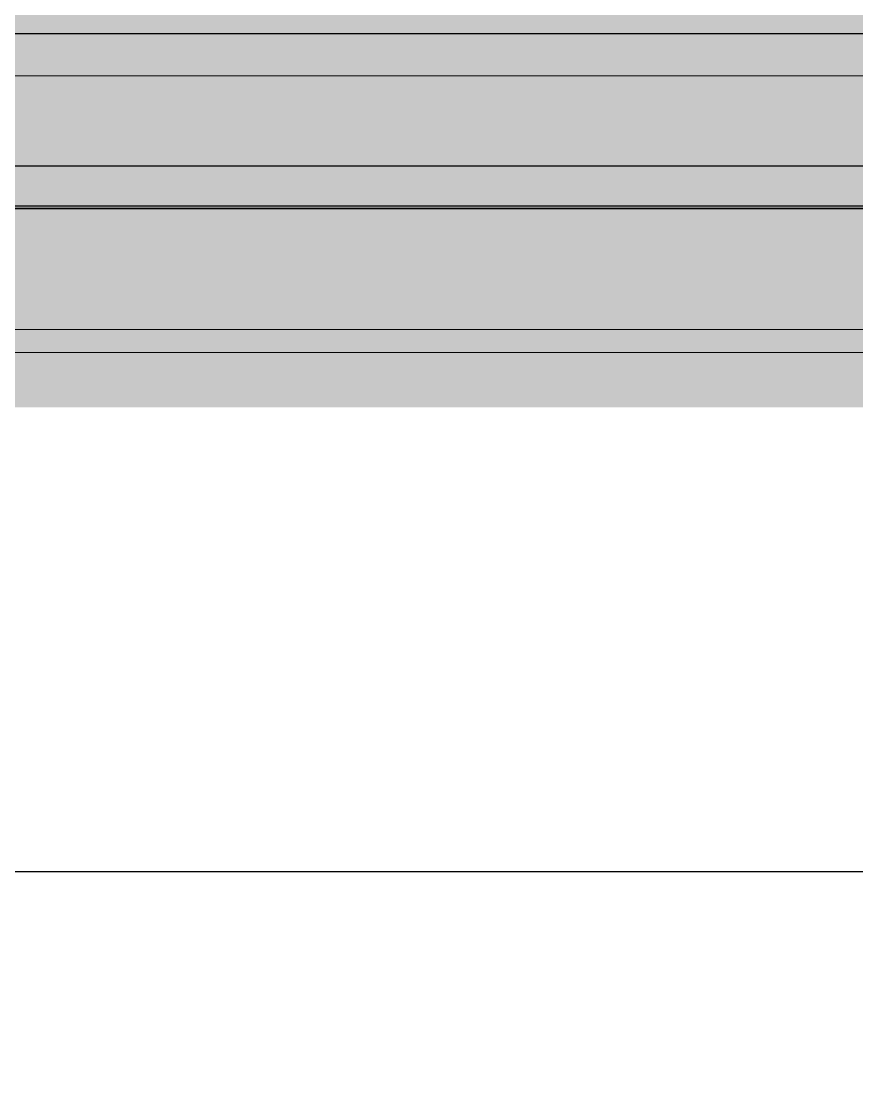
# Model space of a CAD drawing. Header units: millimetres. Extents: x 4739419 to 5837985, y 2291271 to 3446271.
# Drawn here: x 4952560 to 4953190, y 2413225 to 2414032 of the extents above; entities that cross this region are included whole.
import ezdxf

# ---------------------------------------------------------------- set-up
doc = ezdxf.new("R2010")
doc.units = ezdxf.units.MM
doc.layers.get('0').update_dxf_attribs({"color": 255})
doc.layers.add('HEB-Area(PC Topping)', color=3, linetype='Continuous')
doc.layers.add('XR-평면도$0$A-ELEV-PATT', color=9, linetype='Continuous')
for name, color, linetype, lineweight in [('XR-평면도$0$A-CNTL', 9, 'Continuous', 15), ('XR-평면도$0$A-ELEV-LIN2', 9, 'Continuous', 25), ('XR-평면도$0$A-ELEV-LIN3', 9, 'Continuous', 18)]:
    doc.layers.add(name, color=color, linetype=linetype, lineweight=lineweight)

# ---------------------------------------------------------------- blocks, each defined once
blk = doc.blocks.new('XR-평면도$0$중심선(210216)')
at = {"layer": 'XR-평면도$0$A-CNTL', "ltscale": 300}
blk.add_lwpolyline([(-10000, 77000), (186000, 77000)], dxfattribs=at)
blk = doc.blocks.new('XR-평면도$0$범퍼_1')
at = {"layer": 'XR-평면도$0$A-ELEV-PATT', "ltscale": 0.002}
h = blk.add_hatch(dxfattribs=at)
h.set_pattern_fill('AR-SAND', color=256, angle=180, style=0)
h.set_pattern_definition([(217.5, (21376290.81, -50954928.292), (1.600031296, -48.941323733), [0, -38.608, 0, -43.18, 0, -41.275]), (187.5, (21376290.81, -50954928.29), (-44.95232831, -71.68251006), [0, -20.828, 0, -34.798, 0, -13.335]), (147.5, (21376322.05, -50954928.292), (-79.099237024, -0.143718468), [0, -12.7, 0, -45.72, 0, -59.69]), (137.5, (21376322.05, -50954928.29), (-76.35564525, -22.292932326), [0, -6.35, 0, -29.972, 0, -34.29])])
edge = h.paths.add_edge_path()
edge.add_arc((-4693.67, 123.67), 8.33, 90, 180)
edge.add_line((-4702, 123.67), (-4702, 32))
edge.add_line((-4702, 32), (5694, 32))
edge.add_line((5694, 32), (5694, 123.67))
edge.add_arc((5685.67, 123.67), 8.33, 0, 90)
edge.add_line((5685.67, 132), (-4693.67, 132))
h = blk.add_hatch(dxfattribs=at)
h.set_pattern_fill('AR-HBONE', color=256, scale=0.1, angle=180, style=0)
h.set_pattern_definition([(225, (21375357.164, -50954683.464), (-1e-14, -14.3684097937), [30.48, -10.16]), (315, (21375349.98, -50954690.648), (-1e-14, -14.3684097937), [30.48, -10.16])])
h.paths.add_polyline_path([(-4702, 32), (5694, 32), (5694, 2), (-4702, 2)])
at = {"layer": 'XR-평면도$0$A-ELEV-PATT'}
for p, q in [((-4693.67, 132), (5685.67, 132)), ((-4702, 32), (5694, 32))]:
    blk.add_line(p, q, dxfattribs=at)
at = {"layer": 'XR-평면도$0$A-ELEV-PATT', "ltscale": 0.002}
blk.add_lwpolyline([(5694, 52), (5696, 52), (5696, 0), (-4704, 0), (-4704, 52), (-4702, 52), (-4702, 2), (5694, 2)], close=True, dxfattribs=at)
at = {"layer": 'XR-평면도$0$A-ELEV-PATT'}
blk.add_lwpolyline([(-4702, 32), (-4702, 2), (5694, 2), (5694, 32)], dxfattribs=at)
blk = doc.blocks.new('XR-평면도$0$스크린+범퍼_기준층(210318)')
at = {"layer": 'XR-평면도$0$A-ELEV-LIN3', "linetype": 'Continuous'}
blk.add_lwpolyline([(408.75, -619.5), (408.75, -10380.5), (391.25, -10380.5), (391.25, -619.5)], dxfattribs=at)
at = {"rotation": 270}
blk.add_blockref('XR-평면도$0$범퍼_1', (500, -5004), dxfattribs=at)

msp = doc.modelspace()

# ---------------------------------------------------------------- linework, layer by layer
at = {"color": 6, "const_width": 300}
msp.add_lwpolyline([(4943111.81, 2413891.23), (4954111.81, 2413891.23), (4954111.81, 2369391.23), (4943111.81, 2369391.23)], close=True, dxfattribs=at)
at = {"layer": 'HEB-Area(PC Topping)'}
msp.add_lwpolyline([(4877661.82, 2413391.23), (4903611.82, 2413391.23), (4903611.82, 2410391.23), (4905611.82, 2410391.23), (4905611.82, 2413391.23), (4921661.82, 2413391.23), (4921661.82, 2413891.23), (4931561.82, 2413891.23), (4931561.82, 2413391.23), (4958611.82, 2413391.23), (4958611.82, 2410391.23), (4960611.82, 2410391.23), (4960611.82, 2413391.23), (4987661.82, 2413391.23), (4987661.82, 2413891.23), (4998711.82, 2413891.23), (4998711.82, 2346691.23), (4993711.82, 2346691.23), (4993711.82, 2336391.23), (4993711.82, 2335791.23), (4870511.82, 2335791.23)], dxfattribs=at)
at = {"layer": 'XR-평면도$0$A-ELEV-LIN2'}
for p, q in [((4943611.81, 2413891.23), (4953611.81, 2413891.23)), ((4943611.82, 2413891.23), (4953611.82, 2413891.23)), ((4943611.82, 2413891.23), (4953611.82, 2413891.23))]:
    msp.add_line(p, q, dxfattribs=at)
at = {"layer": 'XR-평면도$0$A-ELEV-LIN3'}
for points in [[(5001611.81, 2425791.23), (5001611.81, 2427291.23), (5000011.81, 2427291.23), (5000011.81, 2426391.23), (4987761.81, 2426391.23), (4987761.81, 2426991.23), (4986461.81, 2426991.23), (4986461.81, 2425291.23), (4987561.81, 2425291.23), (4987561.81, 2413991.23), (4931661.81, 2413991.23), (4931661.81, 2425291.23), (4932761.81, 2425291.23), (4932761.81, 2426991.23), (4931461.81, 2426991.23), (4931461.81, 2426391.23), (4921761.81, 2426391.23), (4921761.81, 2426991.23), (4920461.81, 2426991.23), (4920461.81, 2425291.23), (4921561.81, 2425291.23), (4921561.81, 2413991.23), (4881111.81, 2413991.23)], [(5001611.82, 2425791.23), (5001611.82, 2427291.23), (5000011.82, 2427291.23), (5000011.82, 2426391.23), (4987761.82, 2426391.23), (4987761.82, 2426991.23), (4986461.82, 2426991.23), (4986461.82, 2425291.23), (4987561.82, 2425291.23), (4987561.82, 2413991.23), (4931661.82, 2413991.23), (4931661.82, 2425291.23), (4932761.82, 2425291.23), (4932761.82, 2426991.23), (4931461.82, 2426991.23), (4931461.82, 2426391.23), (4921761.82, 2426391.23), (4921761.82, 2426991.23), (4920461.82, 2426991.23), (4920461.82, 2425291.23), (4921561.82, 2425291.23), (4921561.82, 2413991.23), (4881111.82, 2413991.23)], [(5001611.82, 2425791.23), (5001611.82, 2427291.23), (5000011.82, 2427291.23), (5000011.82, 2426391.23), (4987761.82, 2426391.23), (4987761.82, 2426991.23), (4986461.82, 2426991.23), (4986461.82, 2425291.23), (4987561.82, 2425291.23), (4987561.82, 2413991.23), (4931661.82, 2413991.23), (4931661.82, 2425291.23), (4932761.82, 2425291.23), (4932761.82, 2426991.23), (4931461.82, 2426991.23), (4931461.82, 2426391.23), (4921761.82, 2426391.23), (4921761.82, 2426991.23), (4920461.82, 2426991.23), (4920461.82, 2425291.23), (4921561.82, 2425291.23), (4921561.82, 2413991.23), (4881111.82, 2413991.23)], [(5001511.81, 2425791.23), (5001511.81, 2427191.23), (5000111.81, 2427191.23), (5000111.81, 2426291.23), (4987661.81, 2426291.23), (4987661.81, 2426891.23), (4986561.81, 2426891.23), (4986561.81, 2425391.23), (4987661.81, 2425391.23), (4987661.81, 2413891.23), (4931561.81, 2413891.23), (4931561.81, 2425391.23), (4932661.81, 2425391.23), (4932661.81, 2426891.23), (4931561.81, 2426891.23), (4931561.81, 2426291.23), (4921661.81, 2426291.23)], [(5001511.82, 2425791.23), (5001511.82, 2427191.23), (5000111.82, 2427191.23), (5000111.82, 2426291.23), (4987661.82, 2426291.23), (4987661.82, 2426891.23), (4986561.82, 2426891.23), (4986561.82, 2425391.23), (4987661.82, 2425391.23), (4987661.82, 2413891.23), (4931561.82, 2413891.23), (4931561.82, 2425391.23), (4932661.82, 2425391.23), (4932661.82, 2426891.23), (4931561.82, 2426891.23), (4931561.82, 2426291.23), (4921661.82, 2426291.23)], [(5001511.82, 2425791.23), (5001511.82, 2427191.23), (5000111.82, 2427191.23), (5000111.82, 2426291.23), (4987661.82, 2426291.23), (4987661.82, 2426891.23), (4986561.82, 2426891.23), (4986561.82, 2425391.23), (4987661.82, 2425391.23), (4987661.82, 2413891.23), (4931561.82, 2413891.23), (4931561.82, 2425391.23), (4932661.82, 2425391.23), (4932661.82, 2426891.23), (4931561.82, 2426891.23), (4931561.82, 2426291.23), (4921661.82, 2426291.23)]]:
    msp.add_lwpolyline(points, dxfattribs=at)

# ---------------------------------------------------------------- block references
at = {"rotation": 90}
for p in [(4943111.81, 2413391.23), (4943111.82, 2413391.23), (4943111.82, 2413391.23)]:
    msp.add_blockref('XR-평면도$0$스크린+범퍼_기준층(210318)', p, dxfattribs=at)
at = {"layer": 'XR-평면도$0$A-CNTL'}
msp.add_blockref('XR-평면도$0$중심선(210216)', (4866111.81, 2336391.23), dxfattribs=at)

doc.saveas('drawing.dxf')
